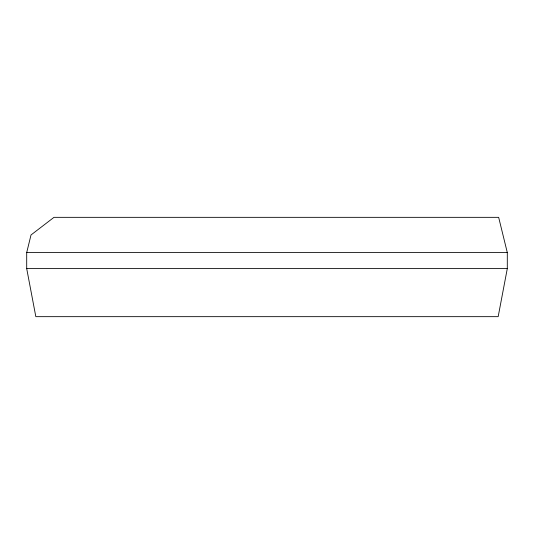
<?xml version="1.0" encoding="UTF-8"?>
<svg xmlns="http://www.w3.org/2000/svg" width="534" height="534" viewBox="0 0 534 534"><rect width="100%" height="100%" fill="white"/><g stroke="black" fill="none" stroke-linecap="round" stroke-linejoin="round"><path stroke-width="0.8" d="M507.3 268.602L498.169 316.662L35.831 316.662L26.7 268.602L26.7 252.582L31.019 234.96L53.994 217.338L498.656 217.338L507.3 252.582L507.3 268.602L26.7 268.602M26.7 252.582L507.3 252.582"/></g></svg>
